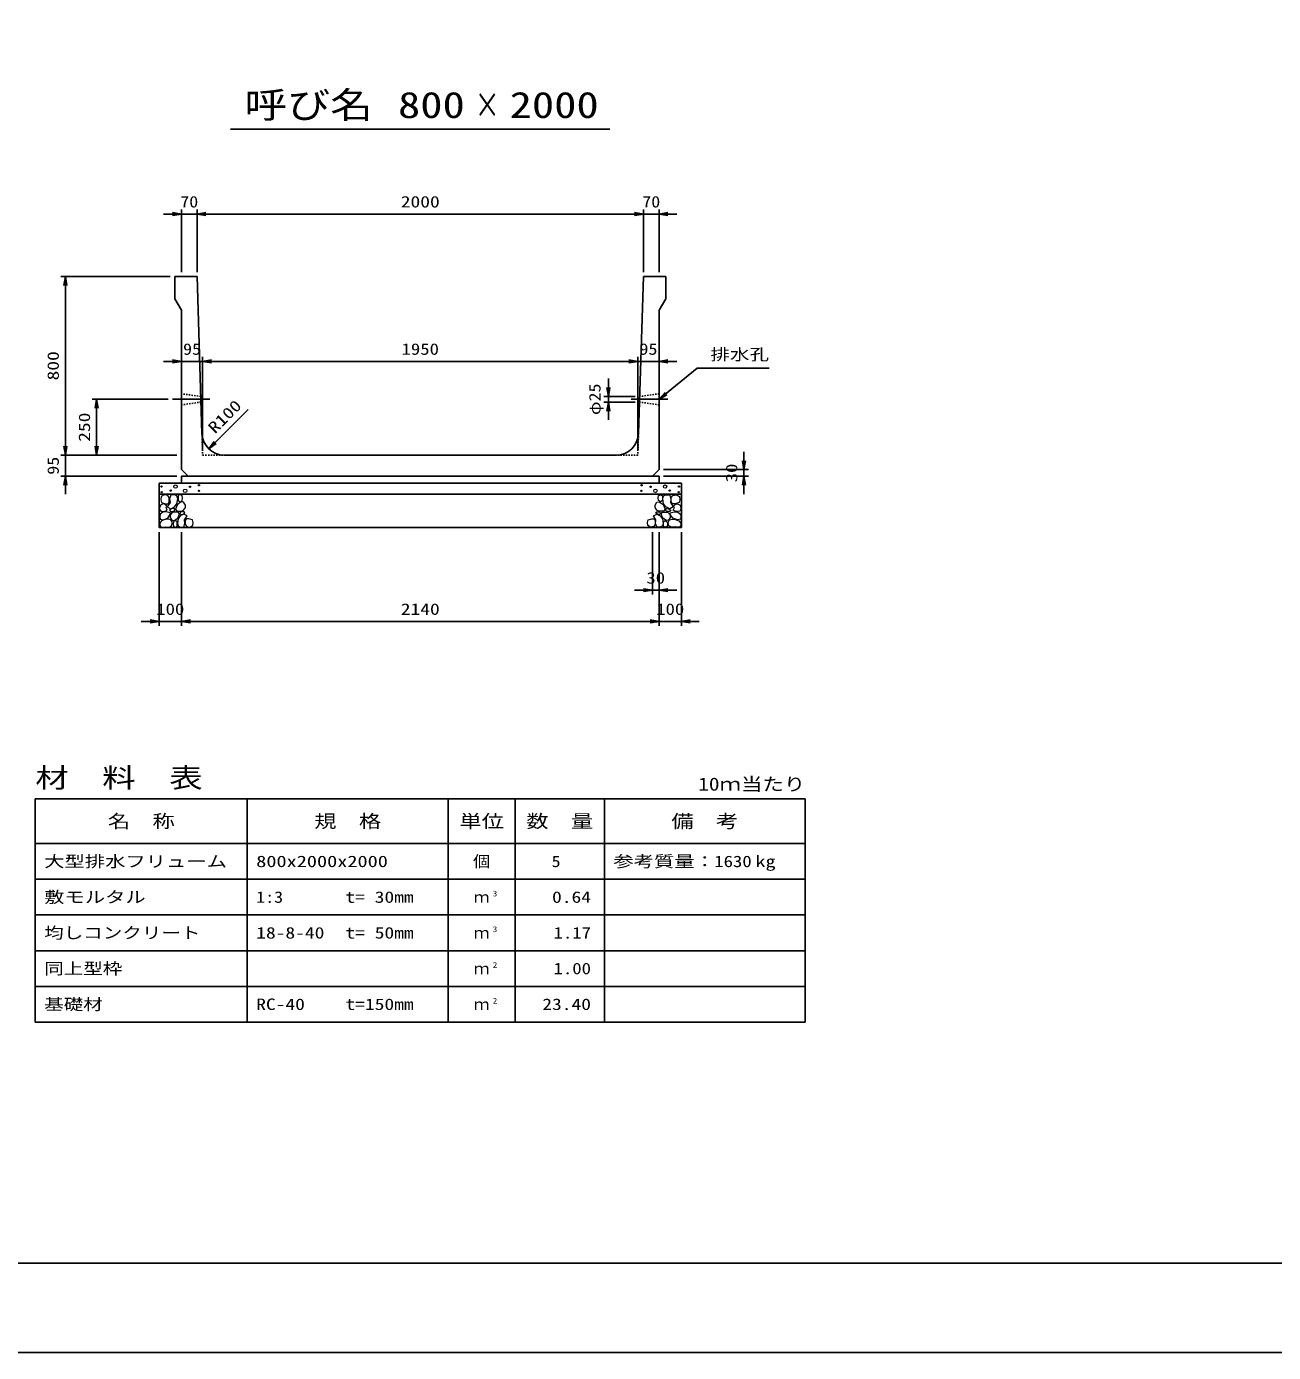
# Model space of a CAD drawing. Units: millimetres at full size. Extents: x 0 to 16820, y 0 to 11880.
# Drawn here: x 5646 to 11233, y 0 to 5940 of the extents above; entities that cross this region are included whole.
import ezdxf
from ezdxf.enums import TextEntityAlignment as Align

# ---------------------------------------------------------------- set-up
doc = ezdxf.new("R2010")
doc.units = ezdxf.units.MM
doc.linetypes.add('CHAIN', pattern=[18.5, 12, -1.5, 3.5, -1.5])
doc.linetypes.add('DASHED_SPACED', pattern=[12, 6, -6])
for name, color, linetype, lineweight in [('0_2', 7, 'Continuous', 25), ('D-BMK', 2, 'CHAIN', 25), ('D-DCR-HCHn', 4, 'Continuous', 9), ('D-MTR-FRAM', 7, 'Continuous', 25), ('D-MTR-LINE', 7, 'Continuous', 25), ('D-STR-DIM', 7, 'Continuous', 25), ('D-STR-STRn', 1, 'Continuous', 25), ('D-TTL', 2, 'Continuous', 25), ('D-TTL-TXT', 7, 'Continuous', 25)]:
    doc.layers.add(name, color=color, linetype=linetype, lineweight=lineweight)
doc.layers.add('D-MTR', color=7, linetype='Continuous')
doc.layers.add('D-MTR-TXT', color=7, linetype='Continuous')
doc.styles.add('ＭＳ ゴシック', font='')
doc.styles.get('ＭＳ ゴシック').set_extended_font_data('MS Gothic')

# ---------------------------------------------------------------- blocks, each defined once
blk = doc.blocks.new('open_arrow')
at = {"color": 0, "linetype": 'Continuous', "lineweight": -2}
blk.add_lwpolyline([(7.5, 1.25), (0, 0), (7.5, -1.25)], dxfattribs=at)

msp = doc.modelspace()

# ---------------------------------------------------------------- linework, layer by layer
at = {"layer": '0_2'}
msp.add_lwpolyline([(8480, 4270), (8650, 4410), (8690, 4410), (8972.944, 4410)], dxfattribs=at)
at = {"layer": 'D-BMK'}
for p, q in [((6467.188, 4270), (6300, 4270)), ((8520, 4270), (8352.812, 4270))]:
    msp.add_line(p, q, dxfattribs=at)
at = {"layer": 'D-DCR-HCHn'}
for points in [[(6245.46, 3795.356), (6240.26, 3779.753), (6247.194, 3769.352), (6264.53, 3767.618), (6276.366, 3772.699), (6271.464, 3784.954), (6274.932, 3791.889), (6267.997, 3798.823), (6257.596, 3802.29)], [(6278.399, 3838.696), (6262.796, 3842.163), (6248.928, 3835.228), (6247.194, 3819.626), (6250.661, 3807.491), (6267.997, 3802.29), (6280.132, 3802.29), (6285.333, 3810.958), (6285.333, 3830.028)], [(6292.267, 3840.429), (6287.067, 3824.827), (6288.8, 3807.491), (6276.665, 3788.421), (6292.267, 3779.753), (6309.603, 3788.421), (6320.005, 3802.29), (6323.472, 3824.827), (6320.005, 3836.962), (6309.603, 3842.163)], [(6321.739, 3798.823), (6313.071, 3778.02), (6320.005, 3769.352), (6340.808, 3769.352), (6349.476, 3772.819), (6358.144, 3784.954), (6358.144, 3795.356), (6349.476, 3809.224), (6339.074, 3810.958)], [(6325.206, 3836.962), (6325.206, 3816.159), (6333.874, 3810.958), (6342.542, 3816.159), (6344.275, 3828.294), (6342.542, 3838.696), (6330.407, 3842.163)], [(8498.261, 3798.823), (8506.929, 3778.02), (8499.995, 3769.352), (8479.192, 3769.352), (8470.524, 3772.819), (8461.856, 3784.954), (8461.856, 3795.356), (8470.524, 3809.224), (8480.926, 3810.958)], [(8494.794, 3836.962), (8494.794, 3816.159), (8486.126, 3810.958), (8477.458, 3816.159), (8475.725, 3828.294), (8477.458, 3838.696), (8489.593, 3842.163)], [(8527.733, 3840.429), (8532.933, 3824.827), (8531.2, 3807.491), (8543.335, 3788.421), (8527.733, 3779.753), (8510.397, 3788.421), (8499.995, 3802.29), (8496.528, 3824.827), (8499.995, 3836.962), (8510.397, 3842.163)], [(8541.601, 3838.696), (8557.204, 3842.163), (8571.072, 3835.228), (8572.806, 3819.626), (8569.339, 3807.491), (8552.003, 3802.29), (8539.868, 3802.29), (8534.667, 3810.958), (8534.667, 3830.028)], [(8574.54, 3795.356), (8579.74, 3779.753), (8572.806, 3769.352), (8555.47, 3767.618), (8543.634, 3772.699), (8548.536, 3784.954), (8545.068, 3791.889), (8552.003, 3798.823), (8562.404, 3802.29)], [(6278.366, 3737.757), (6291.208, 3757.019), (6289.603, 3761.834), (6271.946, 3766.65), (6255.894, 3765.045), (6244.658, 3755.414), (6243.052, 3744.177), (6244.658, 3732.941), (6257.499, 3729.731)], [(6295.735, 3779.753), (6287.067, 3772.819), (6290.534, 3767.618), (6302.669, 3767.618), (6307.87, 3769.352), (6311.337, 3776.286), (6306.136, 3781.487)], [(6323.311, 3737.757), (6331.337, 3757.019), (6324.916, 3765.045), (6305.654, 3765.045), (6297.628, 3761.834), (6289.603, 3750.598), (6289.603, 3740.967), (6297.628, 3728.125), (6307.259, 3726.52)], [(6350.599, 3699.232), (6355.415, 3713.679), (6353.81, 3729.731), (6365.046, 3747.388), (6350.599, 3755.414), (6334.548, 3747.388), (6324.916, 3734.546), (6321.706, 3713.679), (6324.916, 3702.443), (6334.548, 3697.627)], [(6347.389, 3755.414), (6355.415, 3761.834), (6352.204, 3766.65), (6340.968, 3766.65), (6336.153, 3765.045), (6332.942, 3758.624), (6337.758, 3753.808)], [(8469.401, 3699.232), (8464.585, 3713.679), (8466.19, 3729.731), (8454.954, 3747.388), (8469.401, 3755.414), (8485.452, 3747.388), (8495.084, 3734.546), (8498.294, 3713.679), (8495.084, 3702.443), (8485.452, 3697.627)], [(8472.611, 3755.414), (8464.585, 3761.834), (8467.796, 3766.65), (8479.032, 3766.65), (8483.847, 3765.045), (8487.058, 3758.624), (8482.242, 3753.808)], [(8496.689, 3737.757), (8488.663, 3757.019), (8495.084, 3765.045), (8514.346, 3765.045), (8522.372, 3761.834), (8530.397, 3750.598), (8530.397, 3740.967), (8522.372, 3728.125), (8512.741, 3726.52)], [(8524.265, 3779.753), (8532.933, 3772.819), (8529.466, 3767.618), (8517.331, 3767.618), (8512.13, 3769.352), (8508.663, 3776.286), (8513.864, 3781.487)], [(8541.634, 3737.757), (8528.792, 3757.019), (8530.397, 3761.834), (8548.054, 3766.65), (8564.106, 3765.045), (8575.342, 3755.414), (8576.948, 3744.177), (8575.342, 3732.941), (8562.501, 3729.731)], [(6284.787, 3697.627), (6296.023, 3702.443), (6299.234, 3718.494), (6292.813, 3729.731), (6281.577, 3732.941), (6267.13, 3731.336), (6251.078, 3724.915), (6243.052, 3715.284), (6243.052, 3704.048), (6247.868, 3697.627), (6267.13, 3699.232)], [(6320.101, 3702.443), (6320.101, 3721.705), (6312.075, 3726.52), (6304.049, 3721.705), (6302.444, 3710.469), (6304.049, 3700.837), (6315.285, 3697.627)], [(6363.441, 3700.837), (6377.887, 3697.627), (6390.729, 3704.048), (6392.334, 3718.494), (6389.124, 3729.731), (6373.072, 3734.546), (6361.836, 3734.546), (6357.02, 3726.52), (6357.02, 3708.863)], [(8456.559, 3700.837), (8442.113, 3697.627), (8429.271, 3704.048), (8427.666, 3718.494), (8430.876, 3729.731), (8446.928, 3734.546), (8458.164, 3734.546), (8462.98, 3726.52), (8462.98, 3708.863)], [(8499.899, 3702.443), (8499.899, 3721.705), (8507.925, 3726.52), (8515.951, 3721.705), (8517.556, 3710.469), (8515.951, 3700.837), (8504.715, 3697.627)], [(8535.213, 3697.627), (8523.977, 3702.443), (8520.766, 3718.494), (8527.187, 3729.731), (8538.423, 3732.941), (8552.87, 3731.336), (8568.922, 3724.915), (8576.948, 3715.284), (8576.948, 3704.048), (8572.132, 3697.627), (8552.87, 3699.232)]]:
    msp.add_lwpolyline(points, close=True, dxfattribs=at)
for centre, radius in [((6250.727, 3878.955), 3), ((6292.292, 3860.752), 3), ((6313.336, 3878.955), 7.5), ((6356.664, 3859.961), 7.5), ((6377.708, 3878.164), 3), ((6418.131, 3885.006), 3), ((6419.273, 3859.961), 3), ((8400.727, 3859.961), 3), ((8401.869, 3885.006), 3), ((8442.292, 3878.164), 3), ((8463.336, 3859.961), 7.5), ((8506.664, 3878.955), 7.5), ((8527.708, 3860.752), 3), ((8569.273, 3878.955), 3), ((6251.869, 3853.91), 3), ((8568.131, 3853.91), 3)]:
    msp.add_circle(centre, radius, dxfattribs=at)
at = {"layer": 'D-MTR-FRAM'}
for p, q in [((5685, 2480), (9135, 2480)), ((5685, 2480), (5685, 1480)), ((9135, 2480), (9135, 1480)), ((5685, 1480), (9135, 1480))]:
    msp.add_line(p, q, dxfattribs=at)
at = {"layer": 'D-MTR-LINE'}
for p, q in [((6635, 2480), (6635, 1480)), ((7535, 2480), (7535, 1480)), ((7835, 2480), (7835, 1480)), ((8235, 2480), (8235, 1480)), ((5685, 2280), (9135, 2280)), ((5685, 2120), (9135, 2120)), ((5685, 1960), (9135, 1960)), ((5685, 1800), (9135, 1800)), ((5685, 1640), (9135, 1640))]:
    msp.add_line(p, q, dxfattribs=at)
at = {"layer": 'D-STR-DIM'}
for p, q in [((6340, 4840), (6340, 5120)), ((6410, 4840), (6410, 5120)), ((6410, 4840), (6410, 5120)), ((8410, 4840), (8410, 5120)), ((8410, 4840), (8410, 5120)), ((8480, 4840), (8480, 5120)), ((6260, 5100), (6490, 5100)), ((6410, 5100), (8410, 5100)), ((8330, 5100), (8560, 5100)), ((6290, 4820), (5800, 4820)), ((5820, 4820), (5820, 4020)), ((6435, 4040), (6435, 4460)), ((6435, 4040), (6435, 4460)), ((8385, 4040), (8385, 4460)), ((8385, 4040), (8385, 4460)), ((6260, 4440), (6515, 4440)), ((6435, 4440), (8385, 4440)), ((8305, 4440), (8560, 4440)), ((8252.812, 4362.5), (8252.812, 4177.5)), ((8373.203, 4282.5), (8232.812, 4282.5)), ((6280, 4270), (5940, 4270)), ((5960, 4020), (5960, 4270)), ((6462.326, 4048.193), (6639.103, 4224.97)), ((8372.422, 4257.5), (8232.812, 4257.5)), ((5820, 4100), (5820, 3845)), ((6320, 4020), (5800, 4020)), ((6320, 4020), (5800, 4020)), ((6320, 4020), (5940, 4020)), ((8860, 4035), (8860, 3845)), ((6320, 3925), (5800, 3925)), ((8500, 3955), (8880, 3955)), ((8500, 3925), (8880, 3925)), ((6240, 3675), (6240, 3255)), ((6340, 3675), (6340, 3255)), ((6340, 3675), (6340, 3255)), ((8450, 3675), (8450, 3395)), ((8480, 3675), (8480, 3255)), ((8480, 3675), (8480, 3255)), ((8480, 3675), (8480, 3395)), ((8580, 3675), (8580, 3255)), ((8370, 3415), (8560, 3415)), ((6420, 3275), (6160, 3275)), ((6340, 3275), (8480, 3275)), ((8660, 3275), (8400, 3275))]:
    msp.add_line(p, q, dxfattribs=at)
at = {"layer": 'D-STR-STRn'}
for p, q in [((6310, 4820), (6410, 4820)), ((6310, 4720), (6310, 4820)), ((6410, 4820), (6431.973, 4116.877)), ((8410, 4820), (8388.027, 4116.877)), ((8510, 4820), (8410, 4820)), ((8510, 4720), (8510, 4820)), ((6310, 4720), (6340, 4670)), ((8510, 4720), (8480, 4670)), ((6340, 3955), (6340, 4670)), ((8480, 3955), (8480, 4670)), ((6531.924, 4020), (8288.076, 4020)), ((6340, 3955), (6370, 3925)), ((6340, 3925), (8480, 3925)), ((6340, 3925), (6340, 3895)), ((8480, 3955), (8450, 3925)), ((8480, 3925), (8480, 3895)), ((6240, 3695), (6240, 3895)), ((6240, 3895), (8580, 3895)), ((8580, 3695), (8580, 3895)), ((6240, 3845), (8580, 3845)), ((6240, 3695), (8580, 3695))]:
    msp.add_line(p, q, dxfattribs=at)
at = {"layer": 'D-STR-STRn', "color": 2, "linetype": 'DASHED_SPACED'}
for p, q in [((6426.797, 4282.5), (6340, 4295)), ((8480, 4295), (8393.203, 4282.5)), ((6427.578, 4257.5), (6340, 4245)), ((8480, 4245), (8392.422, 4257.5)), ((6431.973, 4116.877), (6435, 4020)), ((8388.027, 4116.877), (8385, 4020)), ((6435, 4020), (6531.924, 4020)), ((8385, 4020), (8288.076, 4020))]:
    msp.add_line(p, q, dxfattribs=at)
at = {"layer": 'D-STR-STRn'}
for centre, start, end in [((6531.924, 4120), 181.78991, 270), ((8288.076, 4120), 270, 358.21009)]:
    msp.add_arc(centre, 100, start, end, dxfattribs=at)
at = {"layer": 'D-TTL'}
for points in [[(0, 0), (16820, 0), (16820, 11880), (0, 11880)], [(400, 400), (16420, 400), (16420, 11480), (400, 11480)]]:
    msp.add_lwpolyline(points, close=True, dxfattribs=at)
at = {"layer": 'D-TTL-TXT'}
msp.add_line((6560, 5480), (8260, 5480), dxfattribs=at)

# ---------------------------------------------------------------- block references
at = {"layer": '0_2', "xscale": 5.33, "yscale": 5.33, "rotation": 39.5}
msp.add_blockref('open_arrow', (8480, 4270), dxfattribs=at)
at = {"layer": 'D-STR-DIM', "xscale": 5.33, "yscale": 5.33}
for p, rotation in [((6340, 5100), 180), ((8410, 5100), 180), ((8410, 5100), 180), ((5820, 4820), 270), ((6340, 4440), 180), ((8385, 4440), 180), ((8385, 4440), 180), ((8252.812, 4282.5), 90), ((5960, 4270), 270), ((8252.812, 4257.5), 270), ((5820, 4020), 90), ((5820, 4020), 90), ((5960, 4020), 90), ((6462.326, 4048.193), 45), ((8860, 3955), 90), ((5820, 3925), 270), ((8860, 3925), 270), ((8450, 3415), 180), ((6240, 3275), 180), ((8480, 3275), 180), ((8480, 3275), 180)]:
    msp.add_blockref('open_arrow', p, dxfattribs=dict(at, rotation=rotation))
for p in [(6410, 5100), (6410, 5100), (8480, 5100), (6435, 4440), (6435, 4440), (8480, 4440), (8480, 3415), (6340, 3275), (6340, 3275), (8580, 3275)]:
    msp.add_blockref('open_arrow', p, dxfattribs=at)

# ---------------------------------------------------------------- texts
at = {"layer": '0_2', "style": 'ＭＳ ゴシック', "width": 1.25}
msp.add_text('排水孔', height=51.32, dxfattribs=at).set_placement((8710, 4430), align=Align.BOTTOM_LEFT)
at = {"layer": 'D-MTR', "style": 'ＭＳ ゴシック', "width": 1.25}
msp.add_text('材\u3000料\u3000表', height=87.98, dxfattribs=at).set_placement((5685, 2504), align=Align.BOTTOM_LEFT)
at = {"layer": 'D-MTR', "style": 'ＭＳ ゴシック', "width": 1.2}
msp.add_text('10ｍ当たり', height=58.65, dxfattribs=at).set_placement((9135, 2499.333), align=Align.BOTTOM_RIGHT)
at = {"layer": 'D-MTR-TXT', "style": 'ＭＳ ゴシック'}
for s, height, width, p in [('名\u3000称', 58.65, 1.25, (6160, 2380)), ('規\u3000格', 58.65, 1.25, (7085, 2380)), ('単位', 58.65, 1.25, (7685, 2380)), ('数\u3000量', 58.65, 1.25, (8035, 2380)), ('備\u3000考', 58.65, 1.25, (8685, 2380)), ('個', 51.32, 1.1, (7685, 2200))]:
    msp.add_text(s, height=height, dxfattribs=dict(at, width=width)).set_placement(p, align=Align.MIDDLE_CENTER)
for s, width, p in [('大型排水フリューム', 1.3, (5725, 2200)), ('800x2000x2000', 1.3, (6675, 2200)), ('参考質量：    kg', 1.3, (8275, 2200)), ('敷モルタル', 1.3, (5725, 2040)), ('1:3', 1.15, (6675, 2040)), ('t= 30mm', 1.25, (7075, 2040)), ('均しコンクリート', 1.25, (5725, 1880)), ('18-8-40', 1.25, (6675, 1880)), ('t= 50mm', 1.25, (7075, 1880)), ('同上型枠', 1.25, (5725, 1720)), ('基礎材', 1.25, (5725, 1560)), ('RC-40', 1.25, (6675, 1560)), ('t=150mm', 1.25, (7075, 1560))]:
    msp.add_text(s, height=51.32, dxfattribs=dict(at, width=width)).set_placement(p, align=Align.MIDDLE_LEFT)
for s, width, p in [('5', 1.15, (8038.553, 2200)), ('1630', 1.2, (8895, 2200)), ('0.64', 1.25, (8175, 2040)), ('1.17', 1.2, (8175, 1880)), ('1.00', 1.2, (8175, 1720)), ('23.40', 1.25, (8175, 1560))]:
    msp.add_text(s, height=51.32, dxfattribs=dict(at, width=width)).set_placement(p, align=Align.MIDDLE_RIGHT)
for p in [(7685, 2040), (7685, 1880), (7685, 1720), (7685, 1560)]:
    msp.add_text('ｍ', height=51.32, dxfattribs=at).set_placement(p, align=Align.MIDDLE_CENTER)
at = {"layer": 'D-MTR-TXT', "style": 'ＭＳ ゴシック', "width": 1.15}
for s, p in [('3', (7735, 2035.333)), ('3', (7735, 1875.333)), ('2', (7735, 1715.333)), ('2', (7735, 1555.333))]:
    msp.add_text(s, height=25.66, dxfattribs=at).set_placement(p, align=Align.BOTTOM_LEFT)
at = {"layer": 'D-STR-DIM', "style": 'ＭＳ ゴシック'}
for s, width, p in [('70', 1.15, (6375, 5155)), ('2000', 1.25, (7410, 5155)), ('70', 1.15, (8445, 5155)), ('95', 1.15, (6387.5, 4495)), ('1950', 1.2, (7410, 4495)), ('95', 1.15, (8432.5, 4495)), ('30', 1.2, (8465, 3470)), ('100', 1.2, (6290, 3330)), ('2140', 1.25, (7410, 3330)), ('100', 1.2, (8530, 3330))]:
    msp.add_text(s, height=51.32, dxfattribs=dict(at, width=width)).set_placement(p, align=Align.MIDDLE_CENTER)
for s, width, p in [('800', 1.25, (5765, 4420)), ('φ25', 1.15, (8192.127, 4270)), ('250', 1.25, (5905, 4145)), ('95', 1.15, (5765, 3972.5)), ('30', 1.2, (8805, 3940))]:
    msp.add_text(s, height=51.32, rotation=90, dxfattribs=dict(at, width=width)).set_placement(p, align=Align.MIDDLE_CENTER)
at = {"layer": 'D-STR-DIM', "style": 'ＭＳ ゴシック', "width": 1.25}
msp.add_text('R100', height=51.32, rotation=45, dxfattribs=at).set_placement((6501.266, 4102.218), align=Align.BOTTOM_LEFT)
at = {"layer": 'D-TTL-TXT', "style": 'ＭＳ ゴシック'}
for s, width, p in [('呼び名', 1.2, (6910, 5495)), ('800', 1.25, (7460, 5495)), ('2000', 1.25, (8010, 5495)), ('×', 0.7, (7710, 5495))]:
    msp.add_text(s, height=117.3, dxfattribs=dict(at, width=width)).set_placement(p, align=Align.BOTTOM_CENTER)

doc.saveas('drawing.dxf')
